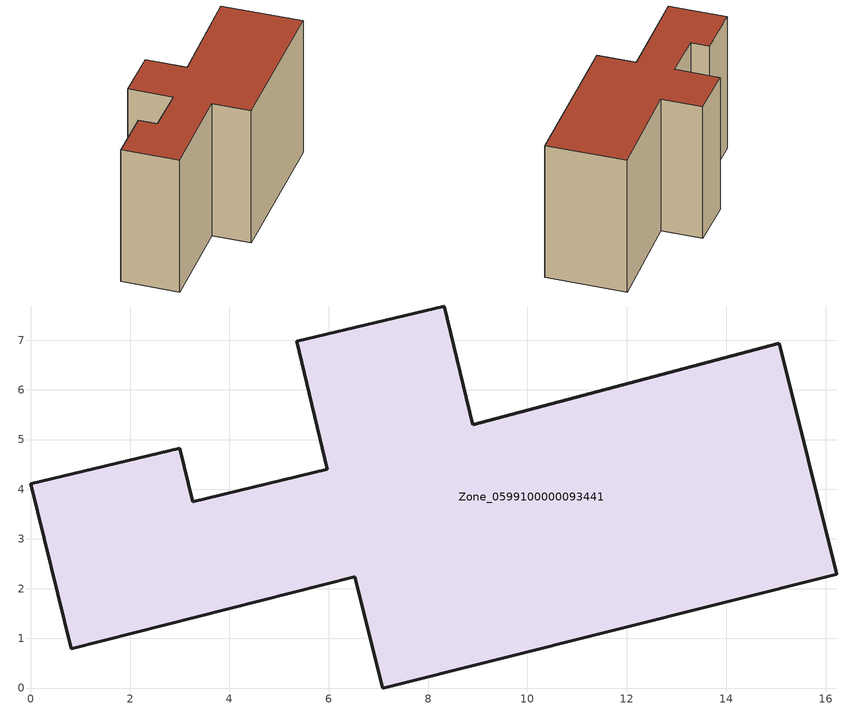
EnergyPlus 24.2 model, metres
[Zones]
Zone_0599100000093441
 floor ground (C_G): 6.52,2.24 0.82,0.79 0,4.11 3,4.83 3.26,3.75 5.97,4.4 5.36,6.98 8.33,7.69 8.9,5.3 15.06,6.94 16.23,2.29 7.09,0 z0
 wall outside (C_F): 8.9,5.3 8.33,7.69 5.36,6.98 5.97,4.4 3.26,3.75 3,4.83 0,4.11 0.82,0.79 6.52,2.24 7.09,0 16.23,2.29 15.06,6.94 8.9,5.3 z0:8.76
 roof outside (C_R): 16.23,2.29 15.06,6.94 8.9,5.3 8.33,7.69 5.36,6.98 5.97,4.4 3.26,3.75 3,4.83 0,4.11 0.82,0.79 6.52,2.24 7.09,0 z8.76
[BUILDING]
Pand.0599100000093441: North Axis=0; Terrain=City; Loads Convergence Tolerance Value=0.04; Temperature Convergence Tolerance Value=0.4; Solar Distribution=FullExterior; Maximum Number of Warmup Days=25; Minimum Number of Warmup Days=1
[Site:Location]
Rotterdam.The.Hague.AP_ZH_NLD Design_Conditions: Latitude=51.96; Longitude=4.45; Time Zone=1; Elevation=-4.5
[SITE:GROUNDTEMPERATURE:BUILDINGSURFACE]
18, 18, 18, 18, 18, 18, 18, 18, 18, 18, 18, 18
[MATERIAL] Thermal Absorptance=0.9; Solar Absorptance=0.7; Visible Absorptance=0.7
Name | Roughness | Thickness | Conductivity | Density | Specific Heat
G.TI.1965-1974 | MediumSmooth | 0.15 | 0.882353 | 540 | 1210
F.TI.1965-1974 | Rough | 0.3 | 0.697674 | 1920 | 840
R.TI.1965-1974 | MediumRough | 0.2 | 0.232558 | 1500 | 1000
[CONSTRUCTION]
C_G: G.TI.1965-1974
C_F: F.TI.1965-1974
C_R: R.TI.1965-1974
[ZONE]
Zone_0599100000093441: Type=1; Multiplier=1; Ceiling Height=Autocalculate; Volume=Autocalculate; Floor Area=autocalculate; Part of Total Floor Area=Yes
[ZONEINFILTRATION:DESIGNFLOWRATE]
Infil_Zone_0599100000093441: Zone or ZoneList or Space or SpaceList=Zone_0599100000093441; Schedule=AlwaysOn; Design Flow Rate Calculation Method=Flow/Area; Flow Rate per Floor Area=0.003; Constant Term Coefficient=1; Temperature Term Coefficient=0; Velocity Term Coefficient=0; Velocity Squared Term Coefficient=0
[HVACTEMPLATE:ZONE:IDEALLOADSAIRSYSTEM]
Zone_0599100000093441: Maximum Heating Supply Air Temperature=50; Minimum Cooling Supply Air Temperature=13; Maximum Heating Supply Air Humidity Ratio=0.0156; Minimum Cooling Supply Air Humidity Ratio=0.0077; Heating Limit=NoLimit; Cooling Limit=NoLimit; Dehumidification Control Type=ConstantSensibleHeatRatio; Cooling Sensible Heat Ratio=0.7; Dehumidification Setpoint=60; Humidification Control Type=None; Humidification Setpoint=30; Outdoor Air Method=None; Outdoor Air Flow Rate per Person=0.00944; Outdoor Air Flow Rate per Zone Floor Area=0; Outdoor Air Flow Rate per Zone=0; Demand Controlled Ventilation Type=None; Outdoor Air Economizer Type=NoEconomizer; Heat Recovery Type=None; Sensible Heat Recovery Effectiveness=0.7; Latent Heat Recovery Effectiveness=0.65
[ZONECONTROL:THERMOSTAT]
ThermostatControl_Zone_0599100000093441: Zone or ZoneList=Zone_0599100000093441; Control Type Schedule=DualSetpointControlType; Control 1=Thermostat_Zone_0599100000093441; Temperature Difference Between Cutout And Setpoint=0
[THERMOSTATSETPOINT:DUALSETPOINT]
Thermostat_Zone_0599100000093441: Heating Setpoint Temperature Schedule=HeatingSetpoint_Zone_0599100000093441; Cooling Setpoint Temperature Schedule=CoolingSetpoint_Zone_0599100000093441
[SCHEDULE:COMPACT]
HeatingSetpoint_Zone_0599100000093441: Through: 12/31, For: AllDays, Until: 24:00, 21
CoolingSetpoint_Zone_0599100000093441: Through: 12/31, For: AllDays, Until: 24:00, 24
DualSetpointControlType: Through: 12/31, For: AllDays, Until: 24:00, 4
AlwaysOn: Through: 12/31, For: AllDays, Until: 24:00, 1
